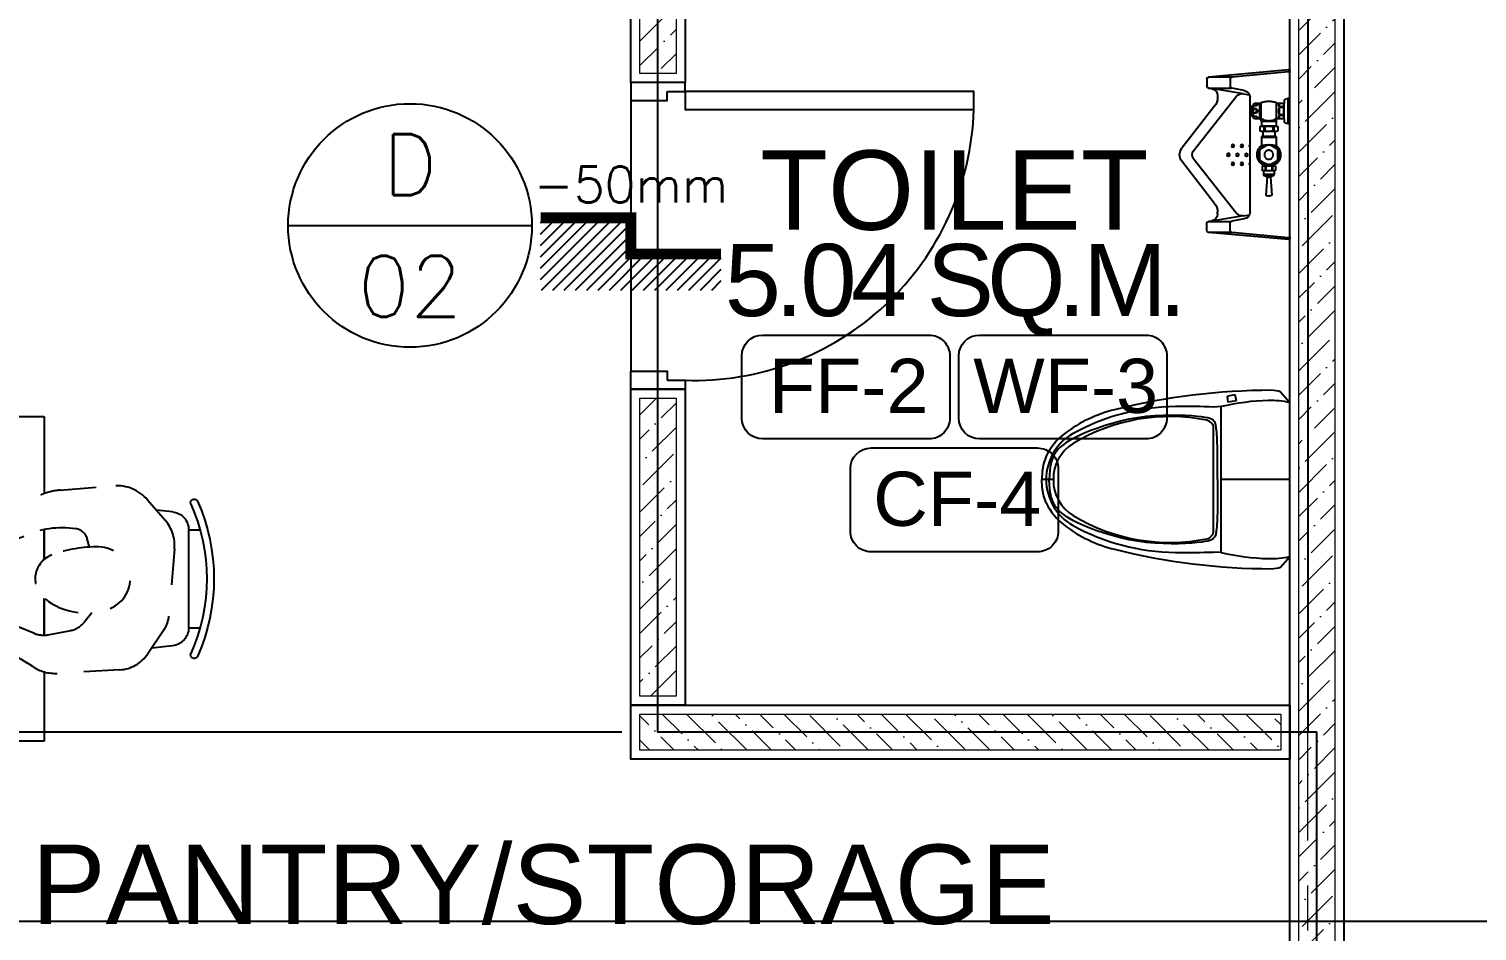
# Model space of a CAD drawing. Header units: metres. Extents: x -12400 to 1, y 0 to 106422.
# Drawn here: x -12046.455 to -12042.444, y 106403.719 to 106406.219 of the extents above; entities that cross this region are included whole.
import ezdxf
from ezdxf.enums import TextEntityAlignment as Align

# ---------------------------------------------------------------- set-up
doc = ezdxf.new("R2010")
doc.units = ezdxf.units.M
doc.header["$PDMODE"] = 35
doc.linetypes.add('HIDDEN2', pattern=[4.762499999999999, 3.175, -1.5875])
doc.linetypes.add('PHANTOM2', pattern=[1.25, 0.625, -0.125, 0.125, -0.125, 0.125, -0.125])
for name, color, linetype, lineweight in [('A-DIM-100', 8, 'Continuous', 0), ('DIM 001', 251, 'Continuous', 13), ('HATCH', 250, 'Continuous', 5)]:
    doc.layers.add(name, color=color, linetype=linetype, lineweight=lineweight)
for name, color, linetype in [('AR-HIDDEN LINES', 8, 'HIDDEN2'), ('FIXTURE', 35, 'Continuous'), ('P-FIXT', 8, 'Continuous'), ('P-FIXT-MISC', 84, 'Continuous'), ('P-HIDE', 1, 'HIDDEN2'), ('SCH-DOOR', 23, 'Continuous'), ('SCH-FLR', 224, 'Continuous'), ('SCH-WIND', 181, 'Continuous'), ('THRESH', 1, 'Continuous'), ('txt', 2, 'Continuous'), ('WALL', 7, 'Continuous')]:
    doc.layers.add(name, color=color, linetype=linetype)
doc.layers.add('GUIDELINES', color=206, linetype='Continuous', plot=False)
doc.styles.add('arial', font='arial.ttf')
doc.styles.add('Arial-Bold', font='arial.ttf')
doc.styles.add('ATTR', font='romans.shx', dxfattribs={"width": 0.8, "height": 0.7})
doc.styles.add('DIMTXT-100', font='arial.ttf')
doc.styles.add('swis721', font='swiss.ttf')
doc.styles.add('T-0.15', font='romans.shx', dxfattribs={"height": 0.15})
doc.styles.add('T125', font='simplex.shx', dxfattribs={"height": 125})
doc.dimstyles.new('D-100', dxfattribs={"dimtxt": 0.2, "dimasz": 0.15, "dimexe": 0.1, "dimexo": 0.1, "dimgap": 0.1, "dimtad": 1, "dimdec": 3, "dimzin": 4, "dimdsep": 46, "dimtxsty": 'DIMTXT-100', "dimblk": 'ARCHTICK', "dimcen": 0.2, "dimdle": 0.1, "dimclrd": 8, "dimclre": 8, "dimclrt": 2, "dimadec": 0, "dimazin": 1, "dimtfac": 1, "dimtdec": 3, "dimtofl": 0, "dimtmove": 2, "dimatfit": 3, "dimfxl": 1, "dimarcsym": 0})
doc.dimstyles.new('DIM 200', dxfattribs={"dimtxt": 200, "dimasz": 1, "dimexe": 0, "dimexo": 40, "dimgap": 50, "dimtad": 1, "dimtoh": 1, "dimdec": 0, "dimlfac": 2, "dimtxsty": 'swis721', "dimblk": 'CIR', "dimcen": 0, "dimclrd": 155, "dimclre": 155, "dimclrt": 4, "dimadec": 0, "dimazin": 0, "dimtfac": 1, "dimtdec": 0, "dimtix": 1, "dimtmove": 1, "dimatfit": 3, "dimldrblk": 'CIR', "dimfxl": 0, "dimarcsym": 0})

# ---------------------------------------------------------------- blocks, each defined once
blk = doc.blocks.new('CIR')
at = {"color": 4}
blk.add_circle((0, 0), 50, dxfattribs=at)
blk = doc.blocks.new('A$C5BEE79EC')
at = {"layer": 'FIXTURE', "color": 3}
for points in [[(-0.1000000000003638, 0.8250000000008413), (-0.1500000000000909, 0.8250000000008413), (-0.1500000000000909, 0.850000000001387), (0, 0.850000000001387), (0, 0.8000000000002956), (-0.1000000000003638, 0.8000000000002956), (-0.1000000000003638, 0.8250000000008413)], [(-0.1000000000003638, 0.0250000000005457), (-0.1500000000000909, 0.0250000000005457), (-0.1500000000000909, 0), (0, 0), (0, 0.05000000000109139), (-0.1000000000003638, 0.05000000000109139), (-0.1000000000003638, 0.0250000000005457)]]:
    blk.add_lwpolyline(points, dxfattribs=at)
at = {"layer": 'FIXTURE', "color": 2, "ltscale": 0.3}
blk.add_lwpolyline([(-0.1500000000000909, 0.0250000000005457), (-0.1500000000000909, 0.0750000000007276), (-0.9500000000003865, 0.0750000000007276), (-0.9500000000003865, 0.0250000000005457)], close=True, dxfattribs=at)
at = {"layer": 'FIXTURE', "color": 1}
blk.add_arc((-0.1750000000002387, 0.05000000000063665), 0.7754031209637504, 88.15238973399559, 178.1523897339972, dxfattribs=at)
blk = doc.blocks.new('WC1')
for p, q in [((-162576.9931683173, -159699.1905031019), (-162547.8925521043, -159673.6328675863)), ((-162120.9773624286, -159673.6328675863), (-162547.8925521043, -159673.6328675863)), ((-162334.4349572664, -159673.6328675863), (-162334.4349572664, -159864.0139656849)), ((-162091.8767462156, -159699.1905031019), (-162120.9773624286, -159673.6328675863)), ((-162552.4951824554, -159820.7935795651), (-162569.189020191, -159824.9456643939)), ((-162569.189020191, -159824.9456643939), (-162565.3933518544, -159846.4504209402)), ((-162552.5802654989, -159820.8149253246), (-162548.4413804262, -159844.7155991448)), ((-162548.3541512685, -159844.7066685406), (-162565.3933518544, -159846.4504209402)), ((-162536.3543037346, -159864.0139656849), (-162535.3802448073, -159884.4249193623)), ((-162132.5156107982, -159864.0139656849), (-162536.3543037346, -159864.0139656849)), ((-162132.5156107982, -159864.0139656849), (-162133.4896697256, -159884.4249193623)), ((-162192.9062489288, -159884.8853647018), (-162475.963665604, -159884.8853647018)), ((-162334.6219461195, -160328.4299856107), (-162334.2479684133, -160328.4299856107)), ((-162334.4349572664, -160328.4299856107), (-162334.4349572664, -160360.6328675863))]:
    blk.add_line(p, q)
for points in [[(-162334.4349572664, -159873.3471163321), (-162381.6357621558, -159873.52531304), (-162418.084604149, -159874.0400112233), (-162445.2709326515, -159874.8614191247), (-162464.6842662983, -159875.95979114), (-162477.8140314186, -159877.3053124353), (-162486.1497004942, -159878.86821433), (-162491.1807229308, -159880.6187050666), (-162494.3966173634, -159882.5270159645), (-162494.3966173634, -159882.5270159645), (-162497.0441838343, -159884.6227310924), (-162499.3999018509, -159887.173145512), (-162501.497624634, -159890.5049070347), (-162503.3711592513, -159894.9446865483), (-162505.0543819999, -159900.8191780173), (-162506.5811461007, -159908.4550061763), (-162507.9852586213, -159918.1788419133), (-162509.3005958589, -159930.3173791926), (-162509.3005958589, -159930.3173791926), (-162510.5315192715, -159945.083660232), (-162511.564538648, -159962.2363510289), (-162512.2566489382, -159981.4204889101), (-162512.4649143213, -160002.2811112029), (-162512.0463297469, -160024.463278311), (-162510.8579593944, -160047.612050638), (-162508.7567982133, -160071.3724424346), (-162505.5998642298, -160095.3895371809), (-162505.5998642298, -160095.3895371809), (-162501.3024667011, -160119.3197719935), (-162496.012710583, -160142.865390835), (-162489.937061292, -160165.7400374572), (-162483.2818919384, -160187.6573556122), (-162476.2536217856, -160208.3309659755), (-162469.0586239437, -160227.4745353755), (-162461.9033407528, -160244.8016844876), (-162454.9941683996, -160260.0261032168), (-162454.9941683996, -160260.0261032168), (-162448.5033498557, -160272.9492875383), (-162442.4665844618, -160283.7244192372), (-162436.8853721899, -160292.5925784751), (-162431.7612822419, -160299.7948223369), (-162427.0958145902, -160305.572184831), (-162422.8905384364, -160310.1657691954), (-162419.1469306764, -160313.8166325151), (-162415.8665605119, -160316.7658087983), (-162415.8665605119, -160316.7658087983), (-162413.0302282977, -160319.2266864106), (-162410.5357513062, -160321.3018403799), (-162408.2602471922, -160323.0660847086), (-162406.0808105342, -160324.5943026287), (-162403.8745589869, -160325.9613542955), (-162401.5185640523, -160327.242076788), (-162398.8899664617, -160328.5113302617), (-162395.8658377171, -160329.8439979484), (-162395.8658377171, -160329.8439979484), (-162392.3071880784, -160331.2918635068), (-162388.0105289975, -160332.8145199911), (-162382.7562645315, -160334.3484839589), (-162376.3247987373, -160335.830295044), (-162368.4965356719, -160337.1964928804), (-162359.051856316, -160338.3836171022), (-162347.7712108795, -160339.3281611902), (-162334.4349572664, -160339.9667109315)], [(-162334.4349572664, -159873.3471163321), (-162287.234152377, -159873.52531304), (-162250.7853103839, -159874.0399881467), (-162223.5989818814, -159874.8614191247), (-162204.1856482345, -159875.95979114), (-162191.0558831143, -159877.3053124353), (-162182.7202140387, -159878.86821433), (-162177.689191602, -159880.6187050666), (-162174.4732971695, -159882.526992888), (-162174.4732971695, -159882.526992888), (-162171.8257306986, -159884.6227310924), (-162169.4700126819, -159887.173145512), (-162167.3722898988, -159890.5049070347), (-162165.4987552816, -159894.9446865483), (-162163.8155094564, -159900.8191549407), (-162162.2887684322, -159908.4549830998), (-162160.8846559116, -159918.1788419133), (-162159.5693186739, -159930.3173791926), (-162159.5693186739, -159930.3173791926), (-162158.3383952614, -159945.083660232), (-162157.3053758848, -159962.2363510289), (-162156.6132655946, -159981.4204889101), (-162156.4050002115, -160002.2811112029), (-162156.8235617094, -160024.463278311), (-162158.0119551385, -160047.612050638), (-162160.1131163196, -160071.3724424346), (-162163.2700272265, -160095.3895141044), (-162163.2700272265, -160095.3895141044), (-162167.5674478318, -160119.3197719935), (-162172.8571808733, -160142.865390835), (-162178.9328532408, -160165.7400374572), (-162185.5880225944, -160187.6573325357), (-162192.6162927473, -160208.3309659755), (-162199.8112905891, -160227.474512299), (-162206.9665507035, -160244.8016844876), (-162213.8757461333, -160260.0260801403), (-162213.8757461333, -160260.0260801403), (-162220.3665646771, -160272.9492875383), (-162226.4033300711, -160283.7244192372), (-162231.9845192664, -160292.5925784751), (-162237.1086322909, -160299.7948223369), (-162241.7740768662, -160305.572184831), (-162245.9793760964, -160310.1657691954), (-162249.72296078, -160313.8166325151), (-162253.0033309444, -160316.7658087983), (-162253.0033309444, -160316.7658087983), (-162255.8396631587, -160319.2266864106), (-162258.3341401502, -160321.3018403799), (-162260.6096442641, -160323.0660847086), (-162262.7890809222, -160324.5943026287), (-162264.9953555459, -160325.9613542955), (-162267.351327404, -160327.242076788), (-162269.9799480711, -160328.5113302617), (-162273.0040537393, -160329.8439979484), (-162273.0040537393, -160329.8439979484), (-162276.5627033779, -160331.2918635068), (-162280.8593624588, -160332.8145199911), (-162286.1136269248, -160334.3484839589), (-162292.5450927191, -160335.830295044), (-162300.3733788609, -160337.1964928804), (-162309.8180351404, -160338.3836171022), (-162321.0987036533, -160339.3281611902), (-162334.4349572664, -160339.9667109315)], [(-162398.8878665006, -160348.3297718088), (-162378.1835874731, -160355.9401927449), (-162356.4558427388, -160359.9195730721), (-162334.4349572664, -160360.6207062725)], [(-162269.9820480323, -160348.3297718088), (-162290.6863270597, -160355.9401927449), (-162312.414071794, -160359.9195730721), (-162334.4349572664, -160360.6207062725)]]:
    blk.add_lwpolyline(points)
for centre, radius, start, end in [((-162253.8764763516, -159732.1624554844), 299.7851999375185, 168.7413470001143, 180), ((-162414.9934381813, -159732.1624554844), 299.7851999375185, 0, 11.25865299988571), ((-162514.7413184186, -159723.6169287474), 66.87259529971651, 158.5759279993597, 180), ((-162154.1285961142, -159723.6169287474), 66.87259529971651, 0, 21.4240720006403), ((-160793.1235944935, -159723.6169287474), 1788.490319224849, 180, 194.0916660000371), ((-161879.5332384873, -159710.7352590436), 674.4688853581728, 181.8205370012207, 193.1357149998817), ((-163875.7463200394, -159723.6169287474), 1788.490319224849, 345.9083339999628, 0), ((-162789.3366760455, -159710.7352590436), 674.4688853581728, 346.8642850001183, 358.1794629987792), ((-160244.6774193305, -159964.6462757363), 2292.107099532899, 177.9942979991607, 180.6406079995467), ((-161992.9577506646, -160006.0010655537), 515.9318527873959, 168.526140000582, 211.2185529988867), ((-162475.963665604, -159907.961861441), 23.0764967392269, 89.99999999999999, 168.526140000582), ((-162675.9121638682, -160006.0010655537), 515.9318527873959, 328.7814470011132, 11.473859999418), ((-162192.9062489288, -159907.961861441), 23.0764967392269, 11.473859999418, 89.99999999999999), ((-164424.1924952024, -159964.6462757363), 2292.107099532899, 359.3593920004533, 2.005702000839277), ((-161937.6450725649, -159983.5756490935), 599.0336174843858, 180.6406079995467, 209.1162420008193), ((-162731.2248419679, -159983.5756490935), 599.0336174843858, 330.8837579991807, 359.3593920004533), ((-162152.3706747456, -160064.8260095336), 387.0709411818007, 194.0916660000371, 216.8703990000719), ((-162516.4992397873, -160064.8260095336), 387.0709411818007, 323.1296009999281, 345.9083339999628), ((-162337.8278253525, -160206.4631312529), 140.9669571774773, 209.1162420008193, 239.5440799998158), ((-162336.4735349884, -160214.1936884311), 114.2512969024744, 211.2185529988867, 270.9285929994603), ((-162332.3963795445, -160214.1936884311), 114.2512969024744, 269.0714070005398, 328.7814470011132), ((-162331.0420891804, -160206.4631312529), 140.9669571774773, 300.4559200001842, 330.8837579991807), ((-162328.1051434403, -160196.6292667795), 167.4014303397128, 216.8703990000719, 244.9864689995067), ((-162340.7647710925, -160196.6292667795), 167.4014303397128, 295.0135310004933, 323.1296009999281), ((-162333.4431294365, -160199.0062613261), 149.617412745144, 239.5440799998158, 269.6201789994732), ((-162335.4267850963, -160199.0062613261), 149.617412745144, 270.3798210005268, 300.4559200001842)]:
    blk.add_arc(centre, radius, start, end)
blk = doc.blocks.new('AM-UFV-P')
for p, q in [((-35, 0), (35, 0)), ((-35, 0), (-35, -4)), ((35, 0), (35, -4.000000000000455)), ((-153, -39.5), (-164, -39.5)), ((-148.2613607030553, -54.38500171259784), (-137.7613607030553, -36.19846823312446)), ((-131.5, -32.5834699457223), (-110.5, -32.5834699457223)), ((-104.2386392969449, -36.19846823312446), (-93.73863929694494, -54.38500171259784)), ((-70, -37.5), (-102.6696972201767, -37.5)), ((-73, -37.5), (-73, -78.5)), ((-70, -37.5), (-70, -78.5)), ((-56.49999999999989, -38.5), (-56.49999999999989, -77.5)), ((-42.99999999999989, -33), (-54.99999999999989, -33)), ((-27.49999999999989, -38), (-41.51154461283465, -38)), ((-41.49999999999989, -38.5), (-41.49999999999989, -77.5)), ((-34.99999999999989, -4), (35.00000000000011, -4)), ((-34.99999999999989, -4), (-33.00142649191491, -11.99429403234035)), ((-27.49999999999989, -38), (-26.86302466001473, -37)), ((-27.49999999999989, -78), (-27.49999999999989, -38)), ((-26.86302466001473, -37), (23.5, -37)), ((-20.99999999999989, -18.5), (-20.99999999999989, -35)), ((-20.99999999999989, -28.5), (-11.99999999999989, -28.5)), ((-16.49999999999989, -16), (16.5, -16)), ((-11.99999999999989, -18.5), (-10, -18.5)), ((-11.99999999999989, -18.5), (-11.99999999999989, -28.5)), ((-10, -18.5), (-10, -28.5)), ((-9.999999999999886, -28.5), (10, -28.5)), ((10, -18.5), (12, -18.5)), ((10, -18.5), (10, -28.5)), ((12, -18.5), (12, -28.5)), ((12, -28.5), (21, -28.5)), ((21, -18.5), (21, -35)), ((35.00000000000011, -4), (33.00142649191503, -11.99429403234035)), ((-183.5, -53), (-232.5583307503521, -50.09169093996843)), ((-183.5, -63), (-232.5583307503521, -65.90830906003157)), ((-183.5, -53), (-183.5, -63)), ((-179.5, -44.5), (-175.5, -43)), ((-179.5, -44.5), (-179.5, -71.5)), ((-175.5, -73), (-179.5, -71.5)), ((-175.5, -43), (-175.5, -73)), ((-165.4794172342263, -43), (-175.5000000000002, -43)), ((-165.4794172342263, -73), (-175.5, -73)), ((-165.5, -43.5), (-165.5, -72.5)), ((-164, -47.5), (-164, -49.5)), ((-153, -47.5), (-164, -47.5)), ((-153, -49.5), (-164, -49.5)), ((-164, -66.5), (-164, -68.5)), ((-153.0000000000002, -66.5), (-164, -66.5)), ((-153, -68.5), (-164, -68.5)), ((-153.0000000000002, -76.5), (-164, -76.5)), ((-153, -47.5), (-153, -49.5)), ((-153, -66.5), (-153, -68.5)), ((-151.5, -43.5), (-151.5, -72.5)), ((-149.5, -71.5), (-148.5, -73)), ((-145.5785287664237, -43), (-148.5, -43)), ((-148.5, -43), (-148.5, -44.5)), ((-145.5785287664237, -73), (-148.5, -73)), ((-137.7613607030553, -79.80153176687554), (-148.2613607030553, -61.61499828740216)), ((-143.3662692463452, -42), (-145.1577547170014, -42)), ((-143.3662692463452, -74), (-145.1577547170014, -74)), ((-93.73863929694494, -61.61499828740216), (-104.2386392969449, -79.80153176687554)), ((-70, -78.5), (-102.6696972201767, -78.5)), ((-56.49999999999989, -41), (-70, -41)), ((-56.49999999999989, -75), (-70, -75)), ((-54.99999999999989, -44), (-54.99999999999989, -47)), ((-42.99999999999989, -44), (-54.99999999999989, -44)), ((-42.99999999999989, -47), (-54.99999999999989, -47)), ((-54.99999999999989, -69), (-54.99999999999989, -72)), ((-42.99999999999989, -69), (-54.99999999999989, -69)), ((-42.99999999999989, -72), (-54.99999999999989, -72)), ((-42.99999999999989, -44), (-42.99999999999989, -47)), ((-42.99999999999989, -69), (-42.99999999999989, -72)), ((-27.49999999999989, -78), (-41.51154461283465, -78)), ((-27.49999999999989, -78), (-26.86302466001484, -79)), ((-26.86302466001484, -79), (23.5, -79)), ((-110.5, -83.4165300542777), (-131.5, -83.4165300542777)), ((-42.99999999999989, -83), (-54.99999999999989, -83)), ((-20.99999999999989, -83), (21, -83)), ((-20.99999999999989, -83), (-20.99999999999989, -97.5)), ((-20.99999999999989, -92.5), (-14.99999999999989, -92.5)), ((-17.99999999999989, -100.5), (18, -100.5)), ((-15.49999999999989, -100.5), (-15.49999999999989, -102.2824768700866)), ((-14.99999999999989, -92.48803407618198), (-14.99999999999989, -100.5)), ((-6, -92.5), (-6, -100.5)), ((-6, -92.5), (6, -92.5)), ((6, -92.5), (6, -100.5)), ((15, -92.48803407620153), (15, -100.5)), ((15.00000000000011, -92.5), (21, -92.5)), ((15.5, -100.5), (15.5, -102.2824768700866)), ((21, -82.99999999999955), (21, -97.5))]:
    blk.add_line(p, q)
for points in [[(-151.518372957667, -43.02755943650027), (-151.5, -43), (-150.5, -44.5)], [(-149.5, -71.5), (-150.5, -73), (-151.5, -71.5)], [(-150.5, -73), (-149.5, -43)], [(-148.5, -44.5), (-149.5, -43), (-150.5, -44.5)]]:
    blk.add_lwpolyline(points)
blk.add_circle((-121, -58), 12.5)
for centre, radius, start, end in [((-159.4166666666667, -43.5), 6.083333333333319, 138.8879095608329, 221.1120904391671), ((-157.5833333333335, -43.5), 6.083333333333319, 318.887909560833, 41.11209043916704), ((-121, -58), 32.5, 39.10689781538957, 155.3469832214852), ((-121, -58), 27.5, 127.5536494185502, 172.4463505814501), ((-121, -58), 27.5, 112.4463505814498, 127.5536494185502), ((-121, -58), 27.5, 67.55364941855044, 112.4463505814498), ((-121, -58), 27.5, 52.4463505814501, 67.55364941855044), ((-121, -58), 27.5, 7.553649418550401, 52.4463505814501), ((-164.5416666666652, -58), 71.5416666666651, 343.3486993391459, 16.65130066085406), ((-45.66666666666663, -38.5), 10.83333333333329, 149.4897625938843, 210.5102374061157), ((-52.33333333333314, -38.5), 10.83333333333329, 329.4897625938843, 30.5102374061157), ((-30.09099899147884, -11.26668715723144), 3, 194.0362434679265, 263.4065406717525), ((0, 249.0624999999991), 265.0624999999989, 263.4065406717523, 276.5934593282477), ((8.719140243358197, -58), 36.21914024335814, 144.5632464150911, 215.4367535849089), ((-22.99999999999989, -35), 2, 270, 0), ((-16.49999999999989, -21.30000000000018), 5.300000000000013, 31.89079180184607, 148.1092081981541), ((-16.49999999999989, -24.4375), 6.062499999999962, 222.0750220508432, 317.9249779491569), ((0, -37.25), 21.25000000000016, 61.92751306414726, 118.0724869358527), ((0, -4.5), 25.99999999999974, 247.3801350519597, 292.6198649480403), ((16.5, -21.30000000000018), 5.300000000000013, 31.89079180184593, 148.1092081981539), ((16.5, -24.4375), 6.062499999999962, 222.0750220508431, 317.9249779491568), ((23, -35), 2, 180, 270), ((-29.625, -58), 57.12500000000003, 338.4314042648749, 21.56859573512498), ((30.09099899147895, -11.26668715723144), 3, 276.5934593282469, 345.9637565320737), ((-211.8633646436067, -58), 23.63663535639327, 164.1433383979493, 195.8566616020505), ((-232.6766883020441, -52.08818574085262), 2, 86.60732367458516, 164.1433383979494), ((-232.6766883020441, -63.91181425914738), 2, 195.8566616020508, 273.3926763254156), ((-179.1916529343673, -54.57779608751071), 4.58816901734348, 93.85345685994521, 159.8863384317429), ((-179.1916529343673, -61.42220391248975), 4.58816901734348, 200.1136615682571, 266.1465431400548), ((-140.666666666667, -58), 24.83333333333311, 159.9840403971173, 200.0159596028829), ((-159.4166666666667, -72.5), 6.083333333333319, 138.887909560833, 221.1120904391671), ((-176.3333333333333, -58), 24.83333333333311, 339.9840403971172, 20.01595960288267), ((-157.5833333333335, -72.5), 6.083333333333319, 318.887909560833, 41.11209043916703), ((-121, -58), 32.5, 206.3608505240899, 320.8931021846103), ((-108.531269265191, -58), 39.96873073480916, 156.4022568453382, 203.5977431546618), ((-121, -58), 27.5, 172.4463505814501, 187.55364941855), ((-121, -58), 27.5, 187.55364941855, 232.44635058145), ((-121, -58), 27.5, 232.44635058145, 247.5536494185507), ((-121, -58), 27.5, 292.4463505814498, 307.5536494185508), ((-121, -58), 27.5, 307.5536494185508, 352.4463505814494), ((-121, -58), 27.5, 352.4463505814494, 7.553649418550401), ((-15.41666666666663, -58), 41.08333333333321, 164.4696679631493, 195.5303320368507), ((-45.66666666666663, -77.5), 10.83333333333329, 149.4897625938843, 210.5102374061157), ((-82.58333333333314, -58), 41.08333333333321, 344.4696679631493, 15.53033203685071), ((-52.33333333333314, -77.5), 10.83333333333329, 329.4897625938843, 30.5102374061157), ((-26.04397409158469, -83.37123380724051), 5.057616946370748, 4.209349294655021, 59.8014171215136), ((26.0439740915848, -83.37123380724051), 5.057616946370748, 120.1985828784864, 175.790650705345), ((-121, -58), 27.5, 247.5536494185507, 292.4463505814498), ((-17.99999999999989, -92.49401703808917), 3.000005965966272, 359.8857339959993, 180.1142660040007), ((-17.99999999999989, -97.5), 3, 180, 269.9999999999999), ((-12.99999999999989, -102.2824768700866), 2.5, 180, 263.6816343900797), ((1.13686837721616e-13, 15.12499999999864), 120.6249999999985, 263.6816343900803, 276.3183656099196), ((0, -96.98505154417262), 7.491040472049557, 36.77843010713381, 143.2215698928662), ((13, -102.2824768700866), 2.5, 276.3183656099202, 0), ((18.00000000000011, -92.49401703808917), 3.000005965966272, 359.8857339959993, 180.1142660040007), ((18, -97.5), 3, 269.9999999999999, 0)]:
    blk.add_arc(centre, radius, start, end)
blk = doc.blocks.new('A$C70C25C89')
at = {"layer": 'P-FIXT'}
for p, q in [((-0.2270403193979291, 0), (-0.2320209828976658, 0)), ((-0.2270403193979291, 0), (0.2270403193979291, 0)), ((0.2270403193979291, 0), (0.2320209828976658, 0)), ((-0.2350143383737304, -0.00319955701706931), (-0.2149996914886287, -0.2249999999767169)), ((-0.2300348248900264, -0.003181485168170184), (-0.2152843899530126, -0.1603024752694182)), ((0.2350143383737304, -0.00319955701706931), (0.2150003085116623, -0.2249999999767169)), ((0.2300348248900264, -0.003181485168170184), (0.2152850069833221, -0.1603024752694182)), ((-0.1692109516297933, -0.1284797792322934), (-0.1664730839838739, -0.1117425606935285)), ((-0.1583081644203048, -0.1099999999860302), (0.1583087814433384, -0.1099999999860302)), ((0.1692115686601028, -0.1284797792322934), (0.1664737010141835, -0.1117425606935285)), ((-0.17798556262278, -0.1264222912141122), (-0.1842532236987608, -0.1608944271574728)), ((-0.1692109516297933, -0.1284797792322934), (-0.1836536471819272, -0.2167713196249679)), ((-0.009503696812316775, -0.2671896870597266), (-0.1621452885738108, -0.1471816698322073)), ((0.009504313842626289, -0.2671896870597266), (0.1621459056041203, -0.1471816698322073)), ((0.1692115686601028, -0.1284797792322934), (0.1836542642122367, -0.2167713196249679)), ((0.1779861796458135, -0.1264222912141122), (0.1842538407290704, -0.1608944271574728)), ((-0.2149996914886287, -0.1616888482822105), (-0.2149996914886287, -0.2249999999767169)), ((-0.2102935474686092, -0.1649999999790452), (-0.1891725732493796, -0.1649999999790452)), ((-0.1849996914825169, -0.2249999999767169), (-0.1849996914825169, -0.1627544614020735)), ((-0.1639159770275, -0.1999999999534339), (-0.1592887924780371, -0.1999999999534339)), ((0.1639165940505336, -0.1999999999534339), (0.1592894095083466, -0.1999999999534339)), ((0.1850003085128265, -0.2249999999767169), (0.1850003085128265, -0.1627544614020735)), ((0.2102941644989187, -0.1649999999790452), (0.1891731902796892, -0.1649999999790452)), ((0.2150003085116623, -0.1616888482822105), (0.2150003085116623, -0.2249999999767169)), ((-0.2099996914839721, -0.2299999999813735), (-0.1899996914871735, -0.2299999999813735)), ((-0.1836536471819272, -0.2167713196249679), (-0.1849996914825169, -0.2249999999767169)), ((-0.1339447782738716, -0.2090535794268362), (-0.01813128592766589, -0.2989006973220967)), ((0.1339453953041811, -0.2090535794268362), (0.0181319029579754, -0.2989006973220967)), ((0.1836542642122367, -0.2167713196249679), (0.1850003085128265, -0.2249999999767169)), ((0.2100003085142816, -0.2299999999813735), (0.1900003085174831, -0.2299999999813735))]:
    blk.add_line(p, q, dxfattribs=at)
for centre, radius, start, end in [((-0.2320209828976658, -0.002999999967869371), 0.003, 90, 183.8140751683638), ((-0.2270403193979291, -0.002999999967869371), 0.003, 90, 183.468228503883), ((0.2270403193979291, -0.002999999967869371), 0.003, 356.531771496117, 90), ((0.2320209828976658, -0.002999999967869371), 0.003, 356.1859248316362, 90), ((-0.1583081644203048, -0.1300000000046566), 0.02, 90, 169.6951549488134), ((0.1583087814433384, -0.1300000000046566), 0.02, 10.30484505118658, 90), ((-0.2102935474686092, -0.1599999999743886), 0.005, 183.468228503883, 270), ((-0.1494732814680901, -0.1317084595793858), 0.02, 170.7098595044006, 230.6837464831475), ((0.1494738984983996, -0.1317084595793858), 0.02, 309.3162535168525, 9.290140495599383), ((0.2102941644989187, -0.1599999999743886), 0.005, 270, 356.531771496117), ((-0.1891725732493796, -0.1599999999743886), 0.005, 270, 349.6951549488134), ((-0.1639159770275, -0.2199999999720603), 0.02, 90, 170.7098595044006), ((-0.1592887924780371, -0.2399999999906868), 0.04, 50.68374648314753, 90), ((0.1592894095083466, -0.2399999999906868), 0.04, 90, 129.3162535168525), ((0.1639165940505336, -0.2199999999720603), 0.02, 9.290140495599383, 90), ((0.1891731902796892, -0.1599999999743886), 0.005, 190.3048450511866, 270), ((-0.2099996914839721, -0.2249999999767169), 0.005, 180, 270), ((-0.1899996914871735, -0.2249999999767169), 0.005, 270, 0), ((0.1900003085174831, -0.2249999999767169), 0.005, 180, 270), ((0.2100003085142816, -0.2249999999767169), 0.005, 270, 0), ((3.085151547566056e-07, -0.2555847793701105), 0.015, 230.6837464831475, 309.3162535168525), ((3.085151547566056e-07, -0.2749999591615051), 0.03, 232.8152940856794, 307.1847059143206)]:
    blk.add_arc(centre, radius, start, end, dxfattribs=at)
at = {"layer": 'P-FIXT-MISC'}
for centre in [(3.085151547566056e-07, -0.1201672316528857), (-0.02499969148630043, -0.1326672316645272), (-0.02499969148630043, -0.1576672316296026), (3.085151547566056e-07, -0.1451672316179611), (0.02500030851660995, -0.1326672316645272), (0.02500030851660995, -0.1576672316296026), (3.085151547566056e-07, -0.1701672316412441)]:
    blk.add_circle(centre, 0.004, dxfattribs=at)
for centre in [(-0.02499969148630043, -0.1076672316412441), (0.02500030851660995, -0.1076672316412441)]:
    blk.add_arc(centre, 0.004, 215.6753722872433, 324.3246277127568, dxfattribs=at)
at = {"layer": 'P-HIDE', "xscale": 0.001, "yscale": 0.001, "zscale": 0.001}
blk.add_blockref('AM-UFV-P', (0.1210003085143398, 0), dxfattribs=at)
blk = doc.blocks.new('PERSON4')
for p, q in [((-2.651451482328525, 10.92247364088496), (4.050448517671498, 11.45877364088494)), ((-12.6737514823285, 7.062873640884959), (-5.146551482328505, 10.30337364088496)), ((8.357948517671502, 9.68527364088493), (10.58284851767149, 7.095973640884949)), ((1.039048517671517, 3.745473640884939), (0.7599485176714893, 4.772173640884944)), ((11.73624851767147, 3.540973640884999), (11.0368485176715, -4.934326359115062)), ((-15.07665148232851, 0.09287364088493177), (-16.13325148232852, 1.623373640885006)), ((-14.82665148232851, -6.979726359115034), (-15.53295148232851, -4.741926359115041)), ((-5.888651482328498, -7.127926359115008), (-10.02275148232849, -5.458226359115088)), ((1.314048517671495, -4.523726359115017), (0.3009485176714861, -5.781026359115003)), ((-4.158551482328505, -7.298126359115031), (-1.334451482328518, -6.761726359115073)), ((10.44704851767148, -6.617126359114991), (8.365048517671482, -9.713926359115021)), ((4.850448517671509, -11.71432635911503), (-3.028451482328535, -12.15592635911503))]:
    blk.add_line(p, q)
for centre, radius, start, end in [((4.460348517671491, 6.336373640884972), 5.138726999999999, 40.67007, 94.57548), ((-2.020951482328485, 3.042873640884977), 7.904667999999999, 94.57548, 113.2917), ((-11.34965148232851, 3.987173640884976), 3.348665, 113.2917, 161.1375), ((-16.58585148232851, 0.6626736408849183), 7.128667, 28.7701, 60.42694), ((-2.390251482328495, -5.592026359115039), 11.77057, 81.67775999999999, 114.3364), ((-0.9418514823285022, 4.309673640884967), 1.763532, 15.20498, 81.67775999999999), ((6.909048517671465, 3.939373640884924), 4.84363, 355.2825, 40.67007), ((-14.88425148232852, 2.485473640884948), 1.517564, 117.4313, 214.617), ((-16.59365148232851, 5.778773640884992), 2.192928, 297.4313, 341.1375), ((-9.512951482328504, 1.753473640884977), 2.479741, 103.203, 167.1792), ((-13.61105148232849, 19.21697364088493), 15.45795, 283.203, 294.3364), ((1.95314851767148, -12.62522635911506), 16.39625, 89.05605999999999, 110.1273), ((2.157148517671487, -0.2427263591150677), 4.01201, 291.5545, 89.05605999999999), ((-17.24435148232851, 3.512673640884941), 5.448223, 319.7914, 347.1791999999999), ((-2.581251482328526, -0.2528263591150335), 3.219066, 110.1273, 231.9875), ((-14.0428514823285, 0.806473640884974), 1.256202, 214.617, 319.7914), ((-13.57195148232853, -4.121826359115062), 2.057712, 13.14818, 197.5403), ((0.5690485176714901, 3.777673640884927), 8.334611, 231.9875, 291.5545), ((-23.29165148232852, -2.634726359115007), 12.6719, 333.3444, 349.5239), ((-9.056951482328543, -3.067126359115036), 2.57875, 193.1482, 248.0075), ((7.511348517671479, -4.643326359115008), 3.53752, 326.0867, 355.2825), ((-13.91295148232854, -6.69132635911501), 0.9571556, 197.5403, 254.641), ((-4.733951482328507, -4.268926359115085), 3.083333, 248.0075, 280.7541), ((-1.849851482328518, -4.048226359115006), 2.761994, 280.7541, 321.143), ((-21.44145148232852, -34.09572635911502), 27.46232, 56.0747, 74.64092000000001), ((4.596248517671484, -7.180126359115093), 4.541363, 273.2085, 326.0867), ((-3.309651482328491, -7.138626359115051), 5.02533, 236.0747, 273.2085)]:
    blk.add_arc(centre, radius, start, end)
at = {"style": 'ATTR', "width": 0.8, "flags": 9}
blk.add_attdef('ESTCODE', (0, 0), '', height=0.7, dxfattribs=at)
blk = doc.blocks.new('A$C6C685990')
at = {"layer": 'AR-HIDDEN LINES', "color": 15}
for p, q in [((-1.10552157630309, 0.6354976026309487), (-1.060394858841846, 0.64051168234937)), ((-1.150000000000091, 0.5858034158977716), (-1.181633347994193, 0.5858034158977716)), ((-1.150000000000091, 0.3141965840991361), (-1.150000000000091, 0.5858034158977716)), ((-0.75, 0.5038319992268043), (-0.75, 0.5864033692901103)), ((-0.7500000000004547, 0.2936092456325241), (-0.75, 0.3957236007713618)), ((-1.150000000000091, 0.3141965840991361), (-1.181633347994193, 0.3141965840991361)), ((-1.105521576303545, 0.264502397365959), (-1.047623629176542, 0.2580692921287664))]:
    blk.add_line(p, q, dxfattribs=at)
for points in [[(-0.7499999999995453, 0.8999999999955435), (-0.75, 0.6861998013014272)], [(-0.7500000000004547, 0.1918054074080828), (-0.7500000000004547, 1.364242052659392e-12), (0, 0), (9.094947017729282e-13, 0.8999999999941792), (-0.7499999999995453, 0.8999999999955435)]]:
    blk.add_lwpolyline(points, dxfattribs=at)
at = {"layer": 'AR-HIDDEN LINES', "color": 19}
for points in [[(-0.75, 0.5864033692901103), (-0.75, 0.5038319992268043)], [(-0.75, 0.3957236007713618), (-0.7500000000004547, 0.2936092456325241)]]:
    blk.add_lwpolyline(points, dxfattribs=at)
at = {"layer": 'AR-HIDDEN LINES', "color": 15}
for centre, radius, start, end in [((-0.6887499999997999, 0.4499999999975444), 0.5312499999999994, 156.1273024688897, 203.8726975307777), ((-0.6887499999997999, 0.4499999999975444), 0.5112500000000001, 156.1273024688897, 203.8726975307777), ((-1.165405451147763, 0.6609529411748554), 0.00999999999999997, 336.1273024688896, 156.1273024688897), ((-1.099999999999909, 0.5858034158977716), 0.05, 96.34019174568225, 179.9999999995831), ((-1.099999999999909, 0.3141965840991361), 0.05, 179.9999999995831, 263.6598082536624), ((-1.165405451148217, 0.2390470588220523), 0.00999999999999997, 203.8726975307777, 23.87269753077768)]:
    blk.add_arc(centre, radius, start, end, dxfattribs=at)
at = {"layer": 'AR-HIDDEN LINES', "ltscale": 1500, "xscale": -0.02199999999947977, "yscale": 0.02199999999947977, "zscale": 0.02199999999947977}
blk.add_blockref('PERSON4', (-0.8525427326117097, 0.4553399798992359), dxfattribs=at)
blk = doc.blocks.new('*U1966')
at = {"layer": 'HATCH'}
h = blk.add_hatch(dxfattribs=at)
h.set_pattern_fill('ANSI36', color=256, scale=0.015)
h.set_pattern_definition([(45, (12095.32419102851, -106406.7665946045), (0.025256970340507, 0.09260889124852564), [0.1190625, -0.0238125, 0, -0.0238125])])
h.paths.add_polyline_path([(0.0249999999996362, 0.1249999999854481), (0.02499999999963665, 0.02499999999417923), (4.025000000000431, 0.02499999999417923), (4.025000000000431, 0.1249999999854481)])
at = {"color": 4}
blk.add_lwpolyline([(4.050000000000067, 0), (4.050000000000067, 0.1499999999796273), (0, 0.1499999999796273), (0, 0)], close=True, dxfattribs=at)
at = {"layer": 'HATCH'}
blk.add_lwpolyline([(4.025000000000431, 0.02499999999417923), (4.025000000000431, 0.1249999999854481), (0.0249999999996362, 0.1249999999854481), (0.0249999999996362, 0.02499999999417923)], close=True, dxfattribs=at)
blk = doc.blocks.new('*U267')
at = {"layer": 'HATCH'}
h = blk.add_hatch(dxfattribs=at)
h.set_pattern_fill('ANSI36', color=256, scale=0.015, angle=-90.00000000000001)
h.set_pattern_definition([(315, (0.9250000000174623, 0), (0.09260889124852564, -0.02525697034050702), [0.1190625, -0.0238125, 0, -0.0238125])])
h.paths.add_polyline_path([(1.80000000000291, 0.1249999999854481), (1.80000000000291, 0.02499999999417923), (0.02499999999417923, 0.02499999999417923), (0.02499999999417923, 0.1249999999854481)])
at = {"color": 4}
blk.add_lwpolyline([(1.825000000011642, 0.1499999999796273), (1.825000000011642, 0), (0, 0), (0, 0.1499999999796273)], close=True, dxfattribs=at)
at = {"layer": 'HATCH'}
blk.add_lwpolyline([(1.80000000000291, 0.1249999999854481), (1.80000000000291, 0.02499999999417923), (0.02499999999417923, 0.02499999999417923), (0.02499999999417923, 0.1249999999854481)], close=True, dxfattribs=at)
blk = doc.blocks.new('*U268')
at = {"layer": 'HATCH'}
h = blk.add_hatch(dxfattribs=at)
h.set_pattern_fill('ANSI36', color=256, scale=0.015, angle=-90.00000000000001)
h.set_pattern_definition([(315, (-0.02499999997962687, 0), (0.09260889124852564, -0.02525697034050702), [0.1190625, -0.0238125, 0, -0.0238125])])
h.paths.add_polyline_path([(0.8500000000058212, 0.1249999999854481), (0.8500000000058212, 0.02499999999417923), (0.02499999999417923, 0.02499999999417923), (0.02499999999417923, 0.1249999999854481)])
at = {"color": 4}
blk.add_lwpolyline([(0.8750000000145524, 0.1499999999796273), (0.8750000000145524, 0), (0, 0), (0, 0.1499999999796273)], close=True, dxfattribs=at)
at = {"layer": 'HATCH'}
blk.add_lwpolyline([(0.8500000000058212, 0.1249999999854481), (0.8500000000058212, 0.02499999999417923), (0.02499999999417923, 0.02499999999417923), (0.02499999999417923, 0.1249999999854481)], close=True, dxfattribs=at)
blk = doc.blocks.new('*U269')
at = {"layer": 'HATCH'}
h = blk.add_hatch(dxfattribs=at)
h.set_pattern_fill('ANSI36', color=256, scale=0.015, angle=-90.00000000000001)
h.set_pattern_definition([(315, (1.45523593175767e-11, 0), (0.09260889124852564, -0.02525697034050702), [0.1190625, -0.0238125, 0, -0.0238125])])
h.paths.add_polyline_path([(0.8750000000000004, 0.1249999999854481), (0.8750000000000004, 0.02499999999417923), (0.02499999999417923, 0.02499999999417923), (0.02499999999417923, 0.1249999999854481)])
at = {"color": 4}
blk.add_lwpolyline([(0.9000000000087316, 0.1499999999796273), (0.9000000000087316, 0), (0, 0), (0, 0.1499999999796273)], close=True, dxfattribs=at)
at = {"layer": 'HATCH'}
blk.add_lwpolyline([(0.8750000000000004, 0.1249999999854481), (0.8750000000000004, 0.02499999999417923), (0.02499999999417923, 0.02499999999417923), (0.02499999999417923, 0.1249999999854481)], close=True, dxfattribs=at)
blk = doc.blocks.new('FP_3F')
at = {"color": 1}
blk.add_lwpolyline([(8.225000000002183, 18.55000000000291), (8.225000000002183, 17.80000000000291)], dxfattribs=at)
at = {"layer": 'GUIDELINES'}
for points in [[(5.774999999999636, 14.60000000000582), (10.125, 14.60000000000582), (10.125, 16.80000000000291), (8.299999999999272, 16.80000000000291), (8.299999999417196, 19.60000000031141), (5.774999999999636, 19.60000000031141)], [(5.774999999999636, 14.60000000000582), (10.125, 14.60000000000582), (10.125, 16.80000000000291), (8.299999999999272, 16.80000000000291), (8.299999999417196, 19.60000000031141), (5.774999999999636, 19.60000000031141)], [(8.299999999999272, 19.60000000000582), (10.10000000000036, 19.60000000000582), (10.10000000000036, 16.80000000000291), (8.299999999999272, 16.80000000000291)]]:
    blk.add_lwpolyline(points, close=True, dxfattribs=at)
at = {"color": 1, "rotation": 90}
for name, p in [('*U269', (8.374999999978172, 18.60000000000582)), ('*U268', (8.374999999978172, 16.87499999998545))]:
    blk.add_blockref(name, p, dxfattribs=at)
at = {"xscale": -1, "rotation": 270}
blk.add_blockref('*U1966', (10.05000000001019, 14.94999999999709), dxfattribs=at)
blk.add_blockref('*U1966', (10.05000000001019, 14.94999999999709), dxfattribs=at)
at = {"xscale": -1}
blk.add_blockref('A$C6C685990', (5.84999999998945, 16.77499999999418), dxfattribs=at)
at = {"color": 1}
blk.add_blockref('*U267', (8.224999999998545, 16.72500000000582), dxfattribs=at)
at = {"layer": 'FIXTURE', "xscale": 0.001000000000203727, "yscale": 0.001000000000203727, "zscale": 0.001000000000203727, "rotation": 270}
blk.add_blockref('WC1', (169.7236329001207, -144.8344349903346), dxfattribs=at)
at = {"layer": 'WALL', "xscale": -1, "rotation": 270}
blk.add_blockref('A$C70C25C89', (10.05000000000473, 18.39999999999418), dxfattribs=at)
at = {"layer": 'WALL', "rotation": 180}
blk.add_blockref('A$C5BEE79EC', (8.225000000002183, 18.60000000000582), dxfattribs=at)
blk.add_blockref('A$C5BEE79EC', (8.225000000002183, 18.60000000000582), dxfattribs=at)
blk = doc.blocks.new('D-TAG')
at = {"layer": 'SCH-DOOR'}
blk.add_line((-0.2999999999883585, 0), (0.2999999999883585, 0), dxfattribs=at)
blk.add_circle((0, 5.821121362714621e-11), 0.3, dxfattribs=at)
at = {"layer": 'SCH-DOOR', "color": 2, "style": 'T-0.15'}
for tag, p in [('D-TAG', (-7.105427357601002e-14, 0.150000000029106)), ('D-NO', (-7.105427357601002e-14, -0.1499999999709054))]:
    blk.add_attdef(tag, text='', height=0.15, dxfattribs=at).set_placement(p, align=Align.MIDDLE_CENTER)
blk = doc.blocks.new('_ArchTick')
at = {"color": 0, "linetype": 'ByBlock', "const_width": 0.15}
blk.add_lwpolyline([(-0.5, -0.5), (0.5, 0.5)], dxfattribs=at)
blk = doc.blocks.new('*D1946')
at = {"layer": 'DEFPOINTS', "color": 0, "transparency": 16777216}
for p in [(-12042.91296792571, 106409.9702236537), (-12042.91296792571, 106407.0702236537), (-12040.58796792571, 106403.7452236537)]:
    blk.add_point(p, dxfattribs=at)
at = {"layer": 'DIM 001', "color": 8, "lineweight": -2, "transparency": 16777216}
for p, q in [((-12042.91296792571, 106407.1702236537), (-12042.91296792571, 106410.0702236537)), ((-12040.58796792571, 106403.8452236537), (-12040.58796792571, 106410.0702236537)), ((-12040.48796792571, 106409.9702236537), (-12043.01296792571, 106409.9702236537))]:
    blk.add_line(p, q, dxfattribs=at)
at = {"layer": 'DIM 001', "color": 8, "lineweight": -2, "transparency": 16777216, "xscale": 0.15, "yscale": 0.15, "zscale": 0.15, "rotation": 180}
blk.add_blockref('_ArchTick', (-12042.91296792571, 106409.9702236537), dxfattribs=at)
at = {"layer": 'DIM 001', "color": 8, "lineweight": -2, "transparency": 16777216, "xscale": 0.15, "yscale": 0.15, "zscale": 0.15}
blk.add_blockref('_ArchTick', (-12040.58796792571, 106409.9702236537), dxfattribs=at)
at = {"layer": 'DIM 001', "color": 2, "transparency": 16777216, "insert": (-12041.75046792571, 106410.1724064641), "char_height": 0.2, "attachment_point": 5, "style": 'DIMTXT-100'}
blk.add_mtext('2.325', dxfattribs=at)
blk = doc.blocks.new('*D1903')
at = {"layer": 'DEFPOINTS', "color": 0, "transparency": 16777216}
for p in [(-12051.91296792572, 106407.0702236537), (-12054.06296792574, 106404.2702236537), (-12044.71296792572, 106404.2702236537)]:
    blk.add_point(p, dxfattribs=at)
at = {"layer": 'DIM 001', "color": 8, "lineweight": -2, "transparency": 16777216}
for p, q in [((-12054.06296792574, 106407.1702236538), (-12054.06296792574, 106404.1702236537)), ((-12052.01296792572, 106407.0702236537), (-12054.16296792574, 106407.0702236537)), ((-12044.81296792572, 106404.2702236537), (-12054.16296792574, 106404.2702236537))]:
    blk.add_line(p, q, dxfattribs=at)
at = {"layer": 'DIM 001', "color": 8, "lineweight": -2, "transparency": 16777216, "xscale": 0.15, "yscale": 0.15, "zscale": 0.15}
for p, rotation in [((-12054.06296792574, 106407.0702236537), 90), ((-12054.06296792574, 106404.2702236537), 270)]:
    blk.add_blockref('_ArchTick', p, dxfattribs=dict(at, rotation=rotation))
at = {"layer": 'DIM 001', "color": 2, "transparency": 16777216, "insert": (-12054.26508252325, 106405.6702236537), "char_height": 0.2, "attachment_point": 5, "rotation": 90, "style": 'DIMTXT-100'}
blk.add_mtext('2.800', dxfattribs=at)
blk = doc.blocks.new('*D1905')
at = {"layer": 'DEFPOINTS', "color": 0, "transparency": 16777216}
for p in [(-12051.91296792572, 106406.3702236538), (-12053.61296792575, 106403.7452236537), (-12041.36296792571, 106403.7452236537)]:
    blk.add_point(p, dxfattribs=at)
at = {"layer": 'DIM 001', "color": 8, "lineweight": -2, "transparency": 16777216}
for p, q in [((-12053.61296792575, 106406.4702236538), (-12053.61296792575, 106403.6452236537)), ((-12052.01296792572, 106406.3702236538), (-12053.71296792575, 106406.3702236538)), ((-12041.46296792571, 106403.7452236537), (-12053.71296792575, 106403.7452236537))]:
    blk.add_line(p, q, dxfattribs=at)
at = {"layer": 'DIM 001', "color": 8, "lineweight": -2, "transparency": 16777216, "xscale": 0.15, "yscale": 0.15, "zscale": 0.15}
for p, rotation in [((-12053.61296792575, 106406.3702236538), 90), ((-12053.61296792575, 106403.7452236537), 270)]:
    blk.add_blockref('_ArchTick', p, dxfattribs=dict(at, rotation=rotation))
at = {"layer": 'DIM 001', "color": 2, "transparency": 16777216, "insert": (-12053.81508252326, 106405.0577236537), "char_height": 0.2, "attachment_point": 5, "rotation": 90, "style": 'DIMTXT-100'}
blk.add_mtext('2.625', dxfattribs=at)
blk = doc.blocks.new('*D1906')
at = {"layer": 'DEFPOINTS', "color": 0, "transparency": 16777216}
for p in [(-12041.36296792571, 106403.7452236537), (-12053.61296792575, 106401.7952236537), (-12042.88796792572, 106401.7952236537)]:
    blk.add_point(p, dxfattribs=at)
at = {"layer": 'DIM 001', "color": 8, "lineweight": -2, "transparency": 16777216}
for p, q in [((-12053.61296792575, 106403.8452236537), (-12053.61296792575, 106401.6952236537)), ((-12041.46296792571, 106403.7452236537), (-12053.71296792575, 106403.7452236537)), ((-12042.98796792572, 106401.7952236537), (-12053.71296792575, 106401.7952236537))]:
    blk.add_line(p, q, dxfattribs=at)
at = {"layer": 'DIM 001', "color": 8, "lineweight": -2, "transparency": 16777216, "xscale": 0.15, "yscale": 0.15, "zscale": 0.15}
for p, rotation in [((-12053.61296792575, 106403.7452236537), 90), ((-12053.61296792575, 106401.7952236537), 270)]:
    blk.add_blockref('_ArchTick', p, dxfattribs=dict(at, rotation=rotation))
at = {"layer": 'DIM 001', "color": 2, "transparency": 16777216, "insert": (-12053.81508252327, 106402.7702236537), "char_height": 0.2, "attachment_point": 5, "rotation": 90, "style": 'DIMTXT-100'}
blk.add_mtext('1.950', dxfattribs=at)
blk = doc.blocks.new('*D1910')
at = {"layer": 'DEFPOINTS', "color": 0, "transparency": 16777216}
for p in [(-12044.71296792572, 106404.2702236537), (-12054.06296792574, 106402.0702236537), (-12047.41296792572, 106402.0702236537)]:
    blk.add_point(p, dxfattribs=at)
at = {"layer": 'DIM 001', "color": 8, "lineweight": -2, "transparency": 16777216}
for p, q in [((-12054.06296792574, 106404.3702236538), (-12054.06296792574, 106401.9702236537)), ((-12044.81296792572, 106404.2702236537), (-12054.16296792574, 106404.2702236537)), ((-12047.51296792572, 106402.0702236537), (-12054.16296792574, 106402.0702236537))]:
    blk.add_line(p, q, dxfattribs=at)
at = {"layer": 'DIM 001', "color": 8, "lineweight": -2, "transparency": 16777216, "xscale": 0.15, "yscale": 0.15, "zscale": 0.15}
for p, rotation in [((-12054.06296792574, 106404.2702236537), 90), ((-12054.06296792574, 106402.0702236537), 270)]:
    blk.add_blockref('_ArchTick', p, dxfattribs=dict(at, rotation=rotation))
at = {"layer": 'DIM 001', "color": 2, "transparency": 16777216, "insert": (-12054.26508252325, 106403.1702236537), "char_height": 0.2, "attachment_point": 5, "rotation": 90, "style": 'DIMTXT-100'}
blk.add_mtext('2.200', dxfattribs=at)
blk = doc.blocks.new('THRESH')
at = {"layer": 'THRESH'}
h = blk.add_hatch(dxfattribs=at)
h.set_pattern_fill('ANSI31', color=251, scale=6.999999999999998, style=0)
h.set_pattern_definition([(44.99999999999999, (-87838.94935301915, -66631.20420665527), (-15.71544821187102, 15.71544821187101), [])])
h.paths.add_polyline_path([(-249.9999999999563, 50.00000000000728), (-249.9999999999563, -149.9999999999854), (250.0000000000437, -149.9999999999854), (250.0000000000146, -49.99999999998545), (2.91038304567337e-11, -49.99999999998545), (2.91038304567337e-11, 50.00000000000728)])
at = {"layer": 'THRESH', "const_width": 30}
blk.add_lwpolyline([(250.0000000000291, -49.99999999998545), (2.91038304567337e-11, -49.99999999998545), (2.91038304567337e-11, 50), (-249.9999999999709, 50)], dxfattribs=at)
blk = doc.blocks.new('GRID1')
at = {"color": 6, "linetype": 'PHANTOM2'}
blk.add_leader([(-12151.25441529414, 106384.7702236537), (-12151.25441529414, 106412.5702236537)], dimstyle='DIM 200', override={"dimasz": 0.002, "dimgap": 60, "dimtad": 0}, dxfattribs=at)

msp = doc.modelspace()

# ---------------------------------------------------------------- linework, layer by layer
at = {"layer": 'SCH-FLR', "color": 1}
for points in [[(-12043.96225112971, 106405.0827236537), (-12044.42305112974, 106405.0827236537, -0.414213562373095), (-12044.4806511297, 106405.1403236537), (-12044.4806511297, 106405.3131236537, -0.414213562373095), (-12044.42305112974, 106405.3707236537), (-12043.96225112971, 106405.3707236537, -0.414213562373095), (-12043.9046511297, 106405.3131236537), (-12043.9046511297, 106405.1403236537, -0.414213562373095)], [(-12043.36125112971, 106405.0827236537), (-12043.82205112974, 106405.0827236537, -0.414213562373095), (-12043.8796511297, 106405.1403236537), (-12043.8796511297, 106405.3131236537, -0.414213562373095), (-12043.82205112974, 106405.3707236537), (-12043.36125112971, 106405.3707236537, -0.414213562373095), (-12043.3036511297, 106405.3131236537), (-12043.3036511297, 106405.1403236537, -0.414213562373095)], [(-12043.66175112969, 106404.7697236537), (-12044.12255112971, 106404.7697236537, -0.414213562373095), (-12044.18015112968, 106404.8273236537), (-12044.18015112968, 106405.0001236537, -0.414213562373095), (-12044.12255112971, 106405.0577236537), (-12043.66175112969, 106405.0577236537, -0.414213562373095), (-12043.60415112968, 106405.0001236537), (-12043.60415112968, 106404.8273236537, -0.414213562373095)]]:
    msp.add_lwpolyline(points, format="xyb", close=True, dxfattribs=at)

# ---------------------------------------------------------------- block references
at = {"color": 1}
msp.add_blockref('FP_3F', (-12053.01296792571, 106387.4702236537), dxfattribs=at)
at = {"layer": 'A-DIM-100'}
msp.add_blockref('GRID1', (108.3414473684243, -0.8000000000029104), dxfattribs=at)
msp.add_blockref('GRID1', (108.3414473684243, -0.8000000000029104), dxfattribs=at)
at = {"layer": 'SCH-WIND', "xscale": 1.125, "yscale": 1.125, "zscale": 1.125}
msp.add_blockref('D-TAG', (-12045.3998440381, 106405.6742595261), dxfattribs=at).add_auto_attribs({'D-NO': '02', 'D-TAG': 'D'})
at = {"layer": 'THRESH', "linetype": 'ByBlock', "xscale": 0.001, "yscale": 0.001, "zscale": 0.001}
msp.add_blockref('THRESH', (-12044.78796792572, 106405.6452236537), dxfattribs=at)

# ---------------------------------------------------------------- texts
at = {"linetype": 'Continuous', "attachment_point": 5, "style": 'arial'}
for s, width, heights, insert, char_height in [('\\pxse0.75,t28;{\\C4;TOILET}', 1.692099640553992, [0], (-12043.8921511297, 106405.7707236537), 0.22), ('\\pxse0.75,t28;{\\T0.9;\\C3;5.04 SQ.M.}', 2.120665798626491, [0], (-12043.8921511297, 106405.4957236537), 0.2), ('\\pxse0.75,t28;{\\C4;PANTRY/STORAGE}', 3.835321419385495, [0.4610250982572325], (-12045.03073107991, 106403.8469900959), 0.22)]:
    msp.add_mtext_dynamic_manual_height_columns(s, width=width, gutter_width=0.001, heights=heights, dxfattribs=dict(at, insert=insert, char_height=char_height))
at = {"layer": 'THRESH', "linetype": 'ByBlock', "style": 'T125'}
msp.add_text('-50mm', height=0.1, dxfattribs=at).set_placement((-12044.78778465315, 106405.7874637027), align=Align.MIDDLE_CENTER)
at = {"layer": 'txt', "color": 6, "linetype": 'Continuous', "char_height": 0.15, "width": 0.4656548431105184, "attachment_point": 2, "style": 'Arial-Bold'}
for s, insert in [('{\\C2;FF-2}', (-12044.18452822877, 106405.3048358263)), ('{\\C2;WF-3}', (-12043.58352822877, 106405.3048358263)), ('{\\C2;CF-4}', (-12043.88402822875, 106404.9918358264))]:
    msp.add_mtext(s, dxfattribs=dict(at, insert=insert))

# ---------------------------------------------------------------- dimensions: what is measured, and where the dimension line sits
at = {"layer": 'DIM 001'}
dim = msp.add_linear_dim(base=(-12042.91296792571, 106409.9702236537), p1=(-12040.58796792571, 106403.7452236537), p2=(-12042.91296792571, 106407.0702236537), dimstyle='D-100', dxfattribs=at)
dim.commit()
dim.dimension.update_dxf_attribs({"geometry": '*D1946', "text_midpoint": (-12041.75046792571, 106410.1724064641)})
for base, p1, p2, picture, middle in [((-12054.06296792574, 106404.2702236537), (-12051.91296792571, 106407.0702236537), (-12044.71296792571, 106404.2702236537), '*D1903', (-12054.26508252325, 106405.6702236537)), ((-12053.61296792575, 106403.7452236537), (-12051.91296792571, 106406.3702236537), (-12041.36296792571, 106403.7452236537), '*D1905', (-12053.81508252326, 106405.0577236537)), ((-12054.06296792574, 106402.0702236537), (-12044.71296792571, 106404.2702236537), (-12047.41296792571, 106402.0702236537), '*D1910', (-12054.26508252325, 106403.1702236537)), ((-12053.61296792575, 106401.7952236537), (-12041.36296792571, 106403.7452236537), (-12042.88796792571, 106401.7952236537), '*D1906', (-12053.81508252327, 106402.7702236537))]:
    dim = msp.add_linear_dim(base=base, p1=p1, p2=p2, angle=90, dimstyle='D-100', dxfattribs=at)
    dim.commit()
    dim.dimension.update_dxf_attribs({"geometry": picture, "text_midpoint": middle})

doc.saveas('drawing.dxf')
